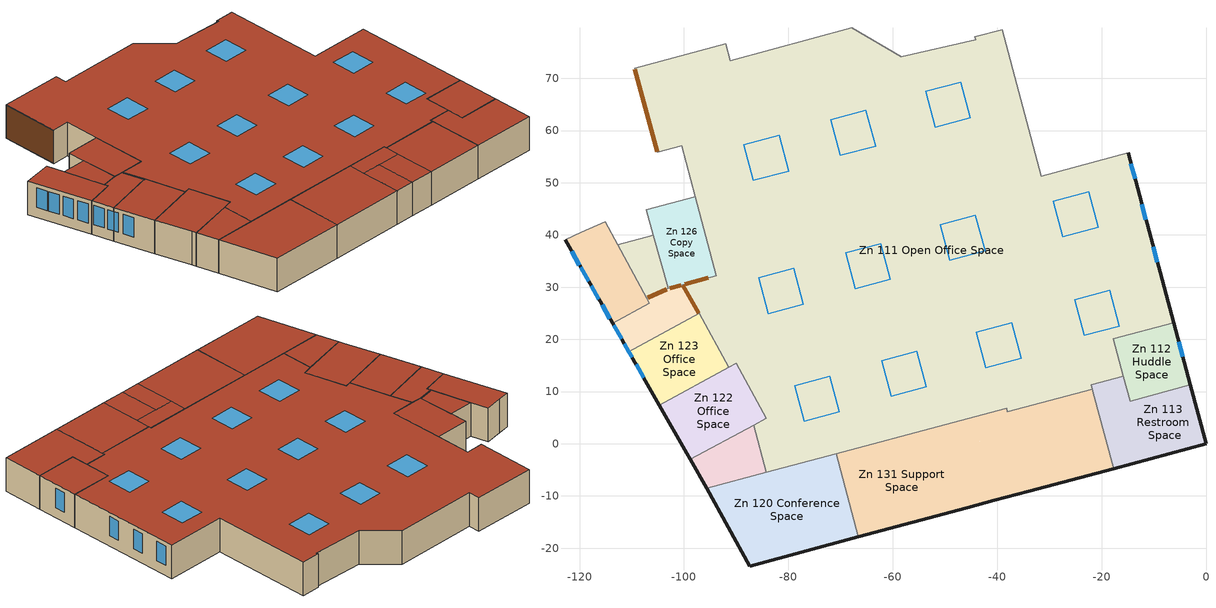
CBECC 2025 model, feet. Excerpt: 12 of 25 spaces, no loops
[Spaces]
Zn 111 Open Office Space
 floor outside (ExtSlabCarpet 4in ClimateZone 1-8): -92,76.6 -91.15,73.42 -67.9,79.65 -58.42,74.12 -44.07,77.35 -44.33,77.92 -39.08,79.33 -31.56,51.28 -14.93,55.74 -6.21,23.19 -17.73,20.1 -15.81,12.95 -22,11.28 -21.78,10.46 -38.04,6.1 -38.18,6.84 -50,3.68 -70.8,-1.89 -84.25,-5.48 -86.67,3.56 -84.26,4.86 -89.99,15.41 -91.46,14.61 -97.1,24.97 -100.27,30.48 -93.77,32.22 -100.44,57.12 -105.13,55.87 -109.43,71.93 z0
 wall outside (MetalFrameWallU055): -6.21,23.19 -14.93,55.74 z0:10
 wall to Zn 102 Mail Space (Interior Wall): -92,76.6 -109.43,71.93 z0:10
 wall to Zn 103 Copy_Print Space (Interior Wall): -67.9,79.65 -91.15,73.42 -92,76.6 z0:10
 wall to Zn 104 Corridor Space (Interior Wall): -58.42,74.12 -67.9,79.65 z0:10
 wall to Zn 107 Storage Space (Interior Wall): -44.33,77.92 -44.07,77.35 -58.42,74.12 z0:10
 wall to Zn 108 Break Room Space (Interior Wall): -39.08,79.33 -44.33,77.92 z0:10
 wall to Zn 109 Dining Space (Interior Wall): -14.93,55.74 -31.56,51.28 -39.08,79.33 z0:10
 wall to Zn 131 Support Space (Interior Wall): -70.8,-1.89 -50,3.68 -38.18,6.84 -38.04,6.1 -21.78,10.46 z0:10
 wall to Zn 113 Restroom Space (Interior Wall): -21.78,10.46 -22,11.28 -15.81,12.95 z0:10
 wall to Zn 111A Vestibule Space (Interior Wall): -100.27,30.48 -97.1,24.97 z0:10
 wall to Zn 112 Huddle Space (Interior Wall): -15.81,12.95 -17.73,20.1 -6.21,23.19 z0:10
 wall to Zn 120 Conference Space (Interior Wall): -84.25,-5.48 -70.8,-1.89 z0:10
 wall to Zn 121 Huddle Space (Interior Wall): -86.67,3.56 -84.25,-5.48 z0:10
 wall to Zn 122 Office Space (Interior Wall): -91.46,14.61 -89.99,15.41 -84.26,4.86 -86.67,3.56 z0:10
 wall to Zn 123 Office Space (Interior Wall): -97.1,24.97 -91.46,14.61 z0:10
 wall to Zn 127 Huddle Space (Interior Wall): -105.13,55.87 -100.44,57.12 -97.81,47.3 z0:10
 wall to Zn 126 Copy Space (Interior Wall): -97.81,47.3 -93.77,32.22 -100.27,30.48 z0:10
 wall to Zn 130 Library Space (Interior Wall): -109.43,71.93 -105.13,55.87 z0:10
 window (Exterior Window - Fixed): -9.33,34.81 -10.1,37.7 / -11.51,42.95 -12.29,45.85 / -13.59,50.73 -14.37,53.63 z3:8.8
 door (Interior Door): -100.22,30.4 -97.14,25.04 z0.12:9.87; -95.34,31.8 -99.85,30.59 z0.26:9.44; -109.39,71.76 -105.15,55.96 z0.13:9.8
 roof outside (FlatNonresWoodFramingAndOtherRoofU028): -21.78,10.46 -22,11.28 -15.81,12.95 -17.73,20.1 -6.21,23.19 -14.93,55.74 -31.56,51.28 -39.08,79.33 -44.33,77.92 -44.07,77.35 -58.42,74.12 -67.9,79.65 -91.15,73.42 -92,76.6 -109.43,71.93 -105.13,55.87 -100.44,57.12 -93.77,32.22 -100.27,30.48 -97.1,24.97 -91.46,14.61 -89.99,15.41 -84.26,4.86 -86.67,3.56 -84.25,-5.48 -70.8,-1.89 -50,3.68 -38.18,6.84 -38.04,6.1 z10
 skylight (Skylight - Fixed): -79.95,52.24 -81.78,59.07 -88.51,57.26 -86.68,50.44 z10; -63.3,57.02 -65.13,63.85 -71.87,62.04 -70.04,55.22 z10; -16.58,22.55 -18.41,29.38 -25.15,27.58 -23.32,20.75 z10; -45.14,62.46 -46.97,69.29 -53.71,67.49 -51.88,60.66 z10; -42.33,36.97 -44.16,43.79 -50.89,41.99 -49.06,35.16 z10; -60.49,31.53 -62.32,38.35 -69.05,36.55 -67.23,29.72 z10; -77.13,26.75 -78.96,33.57 -85.7,31.77 -83.87,24.94 z10; -20.66,41.48 -22.49,48.31 -29.23,46.5 -27.4,39.67 z10; -35.43,16.34 -37.26,23.17 -43.99,21.36 -42.16,14.53 z10; -53.59,10.9 -55.42,17.72 -62.15,15.92 -60.32,9.09 z10; -70.23,6.12 -72.06,12.94 -78.8,11.14 -76.97,4.31 z10
Zn 131 Support Space
 floor outside (ExtSlabCarpet 4in ClimateZone 1-8): -50,3.68 -38.18,6.84 -38.04,6.1 -36.99,2.16 -48.75,-0.99 z0; -36.99,2.16 -33.97,-9.1 -40.56,-10.87 -43.58,0.4 z0; -43.58,0.4 -40.56,-10.87 -45.73,-12.25 -48.75,-0.99 z0; -21.78,10.46 -20.73,6.53 -17.71,-4.74 -33.97,-9.1 -38.04,6.1 z0; -50,3.68 -45.73,-12.25 -66.57,-17.84 -70.8,-1.89 z0
 wall outside (MetalFrameWallU055): -66.57,-17.84 -45.73,-12.25 -40.56,-10.87 -33.97,-9.1 -17.71,-4.74 z0:10
 wall to Zn 113 Restroom Space (Interior Wall): -17.71,-4.74 -20.73,6.53 -21.78,10.46 z0:10
 wall to Zn 120 Conference Space (Interior Wall): -70.8,-1.89 -66.57,-17.84 z0:10
 roof outside (FlatNonresWoodFramingAndOtherRoofU028): -36.99,2.16 -38.04,6.1 -38.18,6.84 -50,3.68 -48.75,-0.99 z10; -33.97,-9.1 -36.99,2.16 -43.58,0.4 -40.56,-10.87 z10; -40.56,-10.87 -43.58,0.4 -48.75,-0.99 -45.73,-12.25 z10; -17.71,-4.74 -20.73,6.53 -21.78,10.46 -38.04,6.1 -33.97,-9.1 z10; -45.73,-12.25 -50,3.68 -70.8,-1.89 -66.57,-17.84 z10
Zn 113 Restroom Space
 floor outside (ExtSlabCarpet 4in ClimateZone 1-8): -15.81,12.95 -14.53,8.19 -3.02,11.27 0,0 -17.71,-4.74 -20.73,6.53 -22,11.28 z0
 wall outside (MetalFrameWallU055): -17.71,-4.74 0,0 -3.02,11.27 z0:10
 wall to Zn 112 Huddle Space (Interior Wall): -3.02,11.27 -14.53,8.19 -15.81,12.95 z0:10
 roof outside (FlatNonresWoodFramingAndOtherRoofU028): 0,0 -3.02,11.27 -14.53,8.19 -15.81,12.95 -22,11.28 -20.73,6.53 -17.71,-4.74 z10
Zn 111A Vestibule Space
 floor outside (ExtSlabCarpet 4in ClimateZone 1-8): -100.27,30.48 -97.1,24.97 -110.54,17.64 -113.67,23.1 -106.64,26.9 -107.17,27.88 -103.02,29.74 z0
 wall outside (MetalFrameWallU055): -113.67,23.1 -110.54,17.64 z0:10
 wall to Zn 125 Electrical Space (Interior Wall): -103.02,29.74 -107.17,27.88 z0:10
 wall to Zn 123 Office Space (Interior Wall): -110.54,17.64 -97.1,24.97 z0:10
 wall to Zn 124 Conference Space (Interior Wall): -107.17,27.88 -106.64,26.9 -113.67,23.1 z0:10
 wall to Zn 126 Copy Space (Interior Wall): -100.27,30.48 -103.02,29.74 z0:10
 window (Exterior Window - Fixed): -113.42,22.67 -111.93,20.07 / -111.42,19.17 -110.54,17.64 z3:8.8
 door (Interior Door): -103.28,29.62 -106.94,27.98 z0.22:9.76; -100.55,30.4 -102.73,29.82 z0.3:9.43
 roof outside (FlatNonresWoodFramingAndOtherRoofU028): -110.54,17.64 -97.1,24.97 -100.27,30.48 -103.02,29.74 -107.17,27.88 -106.64,26.9 -113.67,23.1 z10
Zn 112 Huddle Space
 floor outside (ExtSlabCarpet 4in ClimateZone 1-8): -6.21,23.19 -3.02,11.27 -14.53,8.19 -17.73,20.1 z0
 wall outside (MetalFrameWallU055): -3.02,11.27 -6.21,23.19 z0:10
 window (Exterior Window - Fixed): -4.47,16.69 -5.25,19.59 z3:8.8
 roof outside (FlatNonresWoodFramingAndOtherRoofU028): -3.02,11.27 -6.21,23.19 -17.73,20.1 -14.53,8.19 z10
Zn 120 Conference Space
 floor outside (ExtSlabCarpet 4in ClimateZone 1-8): -95.68,-8.53 -70.8,-1.89 -66.57,-17.84 -87.42,-23.42 z0
 wall outside (MetalFrameWallU055): -95.68,-8.53 -87.42,-23.42 -66.57,-17.84 z0:10
 wall to Zn 121 Huddle Space (Interior Wall): -84.25,-5.48 -95.68,-8.53 z0:10
 roof outside (FlatNonresWoodFramingAndOtherRoofU028): -66.57,-17.84 -70.8,-1.89 -95.68,-8.53 -87.42,-23.42 z10
Zn 121 Huddle Space
 floor outside (ExtSlabCarpet 4in ClimateZone 1-8): -86.67,3.56 -84.25,-5.48 -95.68,-8.53 -98.79,-2.93 z0
 wall outside (MetalFrameWallU055): -98.79,-2.93 -95.68,-8.53 z0:10
 wall to Zn 122 Office Space (Interior Wall): -86.67,3.56 -98.79,-2.93 z0:10
 roof outside (FlatNonresWoodFramingAndOtherRoofU028): -84.25,-5.48 -86.67,3.56 -98.79,-2.93 -95.68,-8.53 z10
Zn 122 Office Space
 floor outside (ExtSlabCarpet 4in ClimateZone 1-8): -89.99,15.41 -84.26,4.86 -86.67,3.56 -98.79,-2.93 -99.42,-1.79 -104.69,7.42 z0
 wall outside (MetalFrameWallU055): -104.69,7.42 -99.42,-1.79 -98.79,-2.93 z0:10
 wall to Zn 123 Office Space (Interior Wall): -91.46,14.61 -104.69,7.42 z0:10
 roof outside (FlatNonresWoodFramingAndOtherRoofU028): -98.79,-2.93 -86.67,3.56 -84.26,4.86 -89.99,15.41 -104.69,7.42 -99.42,-1.79 z10
Zn 123 Office Space
 floor outside (ExtSlabCarpet 4in ClimateZone 1-8): -97.1,24.97 -91.46,14.61 -104.69,7.42 -110.54,17.64 z0
 wall outside (MetalFrameWallU055): -110.54,17.64 -104.69,7.42 z0:10
 window (Exterior Window - Fixed): -110.54,17.64 -109.93,16.57 / -109.18,15.25 -107.69,12.65 z3:8.8
 roof outside (FlatNonresWoodFramingAndOtherRoofU028): -104.69,7.42 -91.46,14.61 -97.1,24.97 -110.54,17.64 z10
Zn 126 Copy Space
 floor outside (ExtSlabCarpet 4in ClimateZone 1-8): -97.81,47.3 -93.77,32.22 -103.02,29.74 -105.89,39.97 -107.19,44.79 z0
 wall to Zn 125 Electrical Space (Interior Wall): -105.89,39.97 -103.02,29.74 z0:10
 wall to Zn 128 IT Room Space (Interior Wall): -107.19,44.79 -105.89,39.97 z0:10
 wall to Zn 127 Huddle Space (Interior Wall): -97.81,47.3 -107.19,44.79 z0:10
 roof outside (FlatNonresWoodFramingAndOtherRoofU028): -93.77,32.22 -97.81,47.3 -107.19,44.79 -105.89,39.97 -103.02,29.74 z10
Zn 125 Electrical Space
 floor outside (ExtSlabCarpet 4in ClimateZone 1-8): -105.89,39.97 -103.02,29.74 -107.17,27.88 -112.73,38.13 z0
 wall to Zn 124 Conference Space (Interior Wall): -112.73,38.13 -107.17,27.88 z0:10
 wall to Zn 128 IT Room Space (Interior Wall): -105.89,39.97 -112.73,38.13 z0:10
 roof outside (FlatNonresWoodFramingAndOtherRoofU028): -107.17,27.88 -103.02,29.74 -105.89,39.97 -112.73,38.13 z10
Zn 124 Conference Space
 floor outside (ExtSlabCarpet 4in ClimateZone 1-8): -115.13,42.57 -106.64,26.9 -113.67,23.1 -122.79,39.05 z0
 wall outside (MetalFrameWallU055): -122.79,39.05 -113.67,23.1 z0:10
 wall to Zn 128 IT Room Space (Interior Wall): -112.73,38.13 -115.13,42.57 -119.65,40.49 z0:10
 wall to Zn 129 Conference Space (Interior Wall): -119.65,40.49 -122.79,39.05 z0:10
 window (Exterior Window - Fixed): -121.53,36.84 -120.04,34.24 / -119.77,33.78 -118.28,31.17 / -117.78,30.28 -116.28,27.68 / -115.66,26.59 -114.17,23.99 z3:8.8
 roof outside (FlatNonresWoodFramingAndOtherRoofU028): -113.67,23.1 -106.64,26.9 -115.13,42.57 -122.79,39.05 z10
[Proj]
Custom Small Office: Ruleset=CA 2025 Nonresidential, Vers. 1.0 (T24_2025.bin); GasType=None; NatGasAvail=0; EffMetric=SEER2/EER2/HSPF2; CliZn=ClimateZone9; ZipCode=95837; WeatherStation=LOS ANGELES USC; HVACAutoSizing=0; AirBarrier=Air barrier - not verified; CommKitchenMandComp=NA
[Bldg]
Building: BldgAz=345
[Mat]
1/2IN Gypsum: CodeCat=Bldg Board and Siding; CodeItem=Gypsum Board - 1/2 in.
1IN Stucco: CodeCat=Plastering Materials; CodeItem=Synthetic Stucco - EIFS finish - 1 in.
CP02 CARPET PAD: CodeCat=Finish Materials; CodeItem=Carpet - 3/4 in.
F04 Wall air space resistance: CodeCat=Air; CodeItem=Air - Cavity - Wall Roof Ceiling - 4 in. or more
G01a 19mm gypsum board: CodeCat=Bldg Board and Siding; CodeItem=Gypsum Board - 3/4 in.
I01 25mm insulation board: CodeCat=Insulation Batt; CodeItem=Glass fiber batt - 3 1/2 in. R11 (CEC Default)
Metal Decking: CodeCat=Bldg Board and Siding; CodeItem=Metal Deck - 1/16 in.
Roof Membrane: CodeCat=Building Membrane; CodeItem=Roofing felt - 1/8 in.
Metal Framed Wall - 16 in oc 5 in depth R-21 ins: CodeCat=Composite; FrmMat=Metal; FrmConfig=Wall16inOC; FrmDepth=5_5In; CavityIns=13; CavityInsOpt=R-21
Wall Ext - Board Insulation: CodeCat=Insulation Board; CodeItem=Compliance Insulation R8.00
Roof Insulation R-35: CodeCat=Insulation Board; CodeItem=Compliance Insulation R34.93
Floor Insulation R-20: CodeCat=Insulation Board; CodeItem=Compliance Insulation R20.00
[ConsAssm]
Name | CompatibleSurfType | MatRef
FlatNonresWoodFramingAndOtherRoofU028 | Roof | ( Roof Membrane, Roof Insulation R-35, Metal Decking )
MetalFrameWallU055 | ExteriorWall | ( 1IN Stucco, 1/2IN Gypsum, Wall Ext - Board Insulation, 1/2IN Gypsum, Metal Framed Wall - 16 in oc 5 in depth R-21 ins, 1/2IN Gypsum )
ExtSlabCarpet 4in ClimateZone 1-8 | ExteriorFloor | ( Floor Insulation R-20, 1/2IN Gypsum, CP02 CARPET PAD )
Interior Wall | InteriorWall | ( G01a 19mm gypsum board, F04 Wall air space resistance, I01 25mm insulation board, G01a 19mm gypsum board )
[DrCons]
Interior Door: CertificationMthd=NFRCRated; UFactor=0.4; Open=Swinging
[FenCons] FenProdType=FixedWindow; CertificationMthd=NFRCRated
Name | SHGC | UFactor | VT | FenType | SkyltGlz | SkyltCurb
Exterior Window - Fixed | 0.22 | 0.34 | 0.42
Skylight - Fixed | 0.25 | 0.58 | 0.49 | Skylight | Glass | CurbMounted
[Story]
Building Story 1
[Spc] Story=Building Story 1
Name | ThrmlZnRef | SpcFunc | OccSensorCtrl | CondgType | ExhNumFixtures | VentSpcFunc
Zn 111 Open Office Space | Zn Sys 4 Open Office | Office Area (>250 square feet)
Zn 111A Vestibule Space | Zn Sys 5 Conference-Office | Corridor Area | 1
Zn 112 Huddle Space; Zn 120 Conference Space; Zn 131 Support Space | Zn Sys 6 Conference-Support | Convention, Conference, Multipurpose and Meeting Area | 1
Zn 113 Restroom Space | Zn Sys 7 Restrooms | Restrooms |  | Unconditioned | 5
Zn 121 Huddle Space | Zn Sys 5 Conference-Office | Convention, Conference, Multipurpose and Meeting Area | 1
Zn 122 Office Space; Zn 123 Office Space | Zn Sys 5 Conference-Office | Office Area (<=250 square feet) | 1
Zn 124 Conference Space | Zn Sys 2 Conference | Convention, Conference, Multipurpose and Meeting Area | 1
Zn 125 Electrical Space | Zn Sys 10 Elec | Electrical, Mechanical, Telephone Rooms |  | Unconditioned
Zn 126 Copy Space | Zn Sys 4 Open Office | Storage, General |  |  |  | General - Occupiable storage rooms for liquids or gels
[ThrmlZn]
Name | Type | PriAirCondgSysRef | VentByPriAirCondgSys | VentSysRef | SizeForDOAS | SizeForDOASTempLow | SizeForDOASTempHi | VentCtrlMthd | ExhSrc | ExhSysRef | AddClgSys
Zn Sys 2 Conference | Conditioned | CoreZn VRF Terminal 2 | ( 0, 1 ) | DX-DOASHRV - Sys 1 | 0 | 55 | 60 | CO2Sensors
Zn Sys 4 Open Office | Conditioned | CoreZn VRF Terminal 4 | ( 0, 1 ) | DX-DOASHRV - Sys 1 | 0 | 55 | 60
Zn Sys 5 Conference-Office | Conditioned | CoreZn VRF Terminal 5 | ( 0, 1 ) | DX-DOASHRV - Sys 1 | 0 | 55 | 60
Zn Sys 6 Conference-Support | Conditioned | CoreZn VRF Terminal 6 | ( 0, 1 ) | DX-DOASHRV - Sys 1 | 0 | 55 | 60 | CO2Sensors
Zn Sys 7 Restrooms | Unconditioned |  | 1 |  |  |  |  |  | TransferFromAdjacentZones | ZoneSystem - Restrooms
Zn Sys 10 Elec | Unconditioned |  | 1 |  |  |  |  |  |  |  | 1
[VRFSys]
VRFSystem: HtRcvry=Yes; PLRMin=0.25; CtrlPriority=LoadPriority; ClgCapNetRtd=320000; EffRtg=AHRI 1230-2021/2023; EER=14; HtgCapNetRtd=190000; COP=4.2; DefHtSrc=HotGas; EquivalentPipeLen=300; MaxDeltaHgt=30; IEER=17
[PVArray]
PhotovoltaicArray 1: DCSysSize=46.1
[Batt]
Battery: MaxCap=68; Ctrl=Time of Use; MaxChrgPwr=17; MaxDschrgPwr=17
